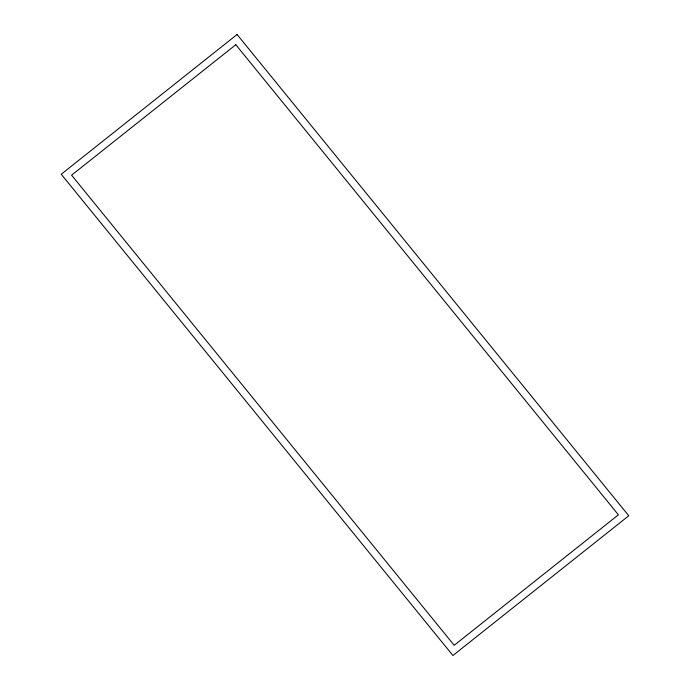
<?xml version="1.0" encoding="UTF-8"?>
<svg xmlns="http://www.w3.org/2000/svg" width="690" height="690" viewBox="0 0 690 690"><rect width="100%" height="100%" fill="white"/><g stroke="black" fill="none" stroke-linecap="round" stroke-linejoin="round"><path stroke-width="1.03" d="M237.084 34.5L61.229 174.234L452.916 655.5L628.771 515.766L237.084 34.5M235.799 44.712L71.596 175.182L454.201 645.288L618.404 514.818L235.799 44.712"/></g></svg>
